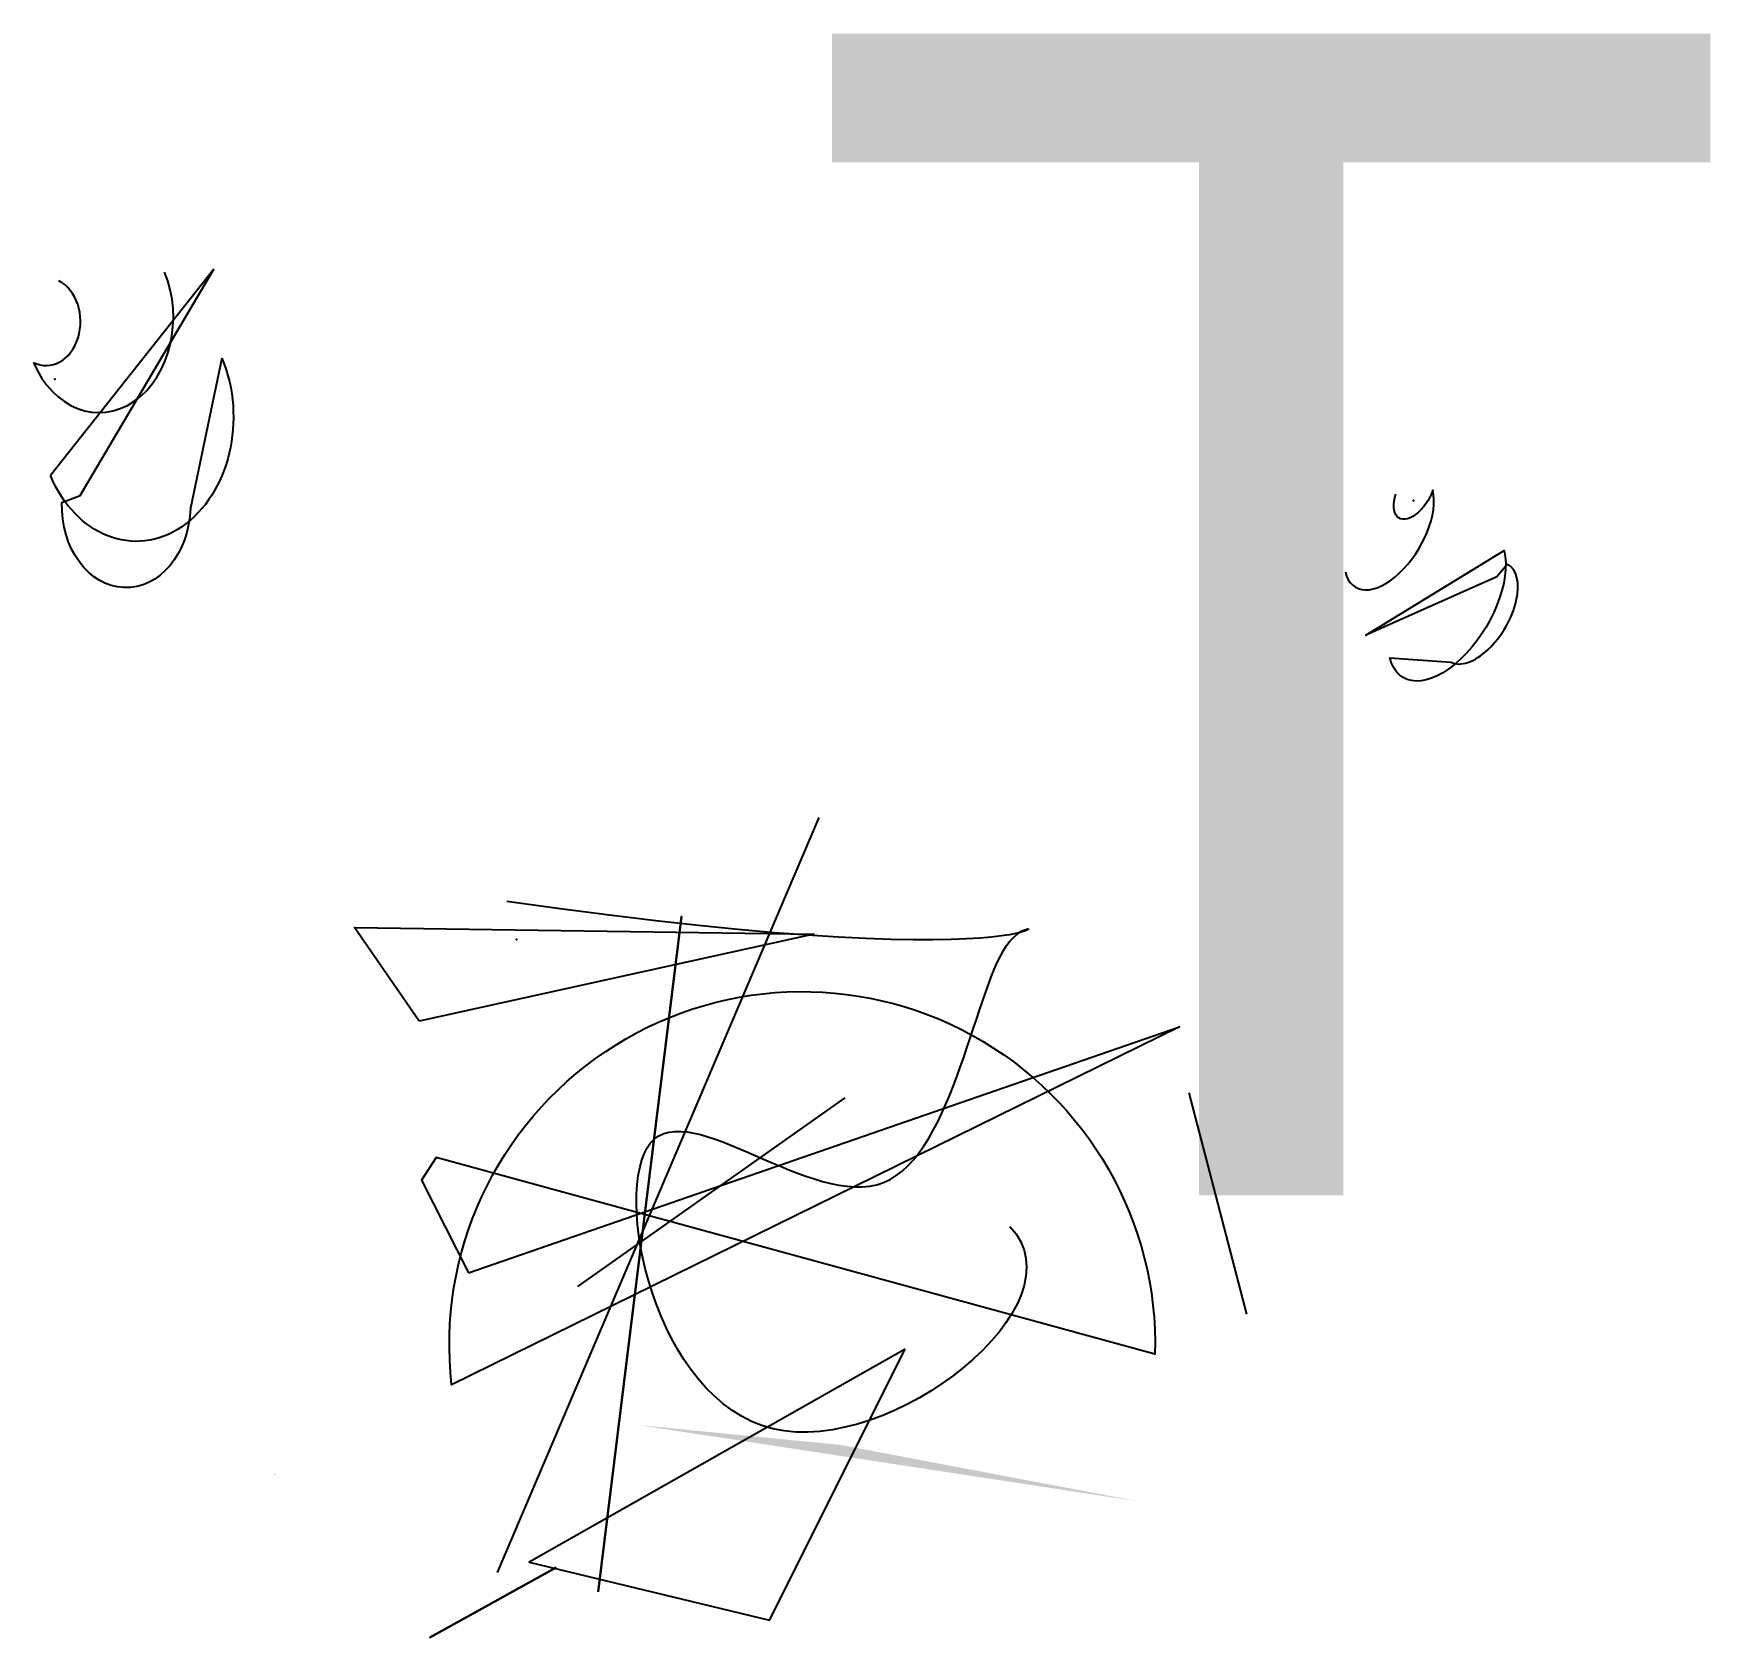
# Model space of a CAD drawing. Extents: x -1.64 to 1.97, y -0.95 to 2.5.
import ezdxf

# ---------------------------------------------------------------- set-up
doc = ezdxf.new("R2010")
doc.units = 0

# ---------------------------------------------------------------- blocks, each defined once
blk = doc.blocks.new('B1', base_point=(1.6318, -0.9274, 1.6455))
at = {"elevation": 0.1299}
blk.add_lwpolyline([(0.0904, 0.1631, -1), (-0.1575, 0.0298, 1), (-0.1094, 0.1502, 1)], format="xyb", dxfattribs=at)
at = {"extrusion": (0, 0, -1)}
blk.add_lwpolyline([(0.1038, -0.1773), (0.0691, -0.1668), (-0.1837, 0.1675), (0.1253, -0.1372, -1), (-0.1992, 0.0358), (-0.1394, -0.1855, 1)], format="xyb", close=True, dxfattribs=at)
blk.add_point((-0.1169, 0.0048, 0.1737))

msp = doc.modelspace()

# ---------------------------------------------------------------- linework, layer by layer
for p, q in [((0.0471, 0.8134, -0.0674), (-0.6453, -0.8111, -0.1942)), ((0.8429, 0.221, -0.4208), (0.967, -0.2555, -0.9619)), ((0.103, 0.2103, -0.9085), (-0.4721, -0.1963, 0.2432))]:
    msp.add_line(p, q)
at = {"extrusion": (0, 0, -1), "elevation": 0.5014}
msp.add_lwpolyline([(0.4277, -0.8529), (0.2483, 0.6004)], close=True, dxfattribs=at)
msp.add_lwpolyline([(-0.5183, -0.8005), (-0.7896, -0.9511)], close=True)
msp.add_polyline3d([(-0.8131, 0.3748, 0.6768), (-0.9516, 0.5768, 0.8962), (0.0366, 0.5621, -0.0262)], close=True)
msp.add_arc((0.1627, 0.8412, 0.3266), 0.485, 0, 1e-07)
at = {"extrusion": (0, 0, -1)}
msp.add_arc((0.534, -0.6009, 0.4885), 0.5904, 0, 1e-07, dxfattribs=at)
msp.add_open_spline([(0.4578, -0.0667, 0.4377), (0.6195, -0.2335, 0.4735), (-0.2143, -0.8929, -0.4521), (-0.4926, 0.4625, -0.1757), (0.2959, -0.2798, 0.0952), (0.4265, 0.8239, -0.8372), (0.6394, 0.4516, 0.0657), (-0.6242, 0.6326, -0.2349)], degree=3)
at = {"layer": 'A'}
msp.add_3dface([(0.2331, -0.331, -0.2178), (-0.576, -0.7892, 0.2364), (-0.0593, -0.9136, 0.4116)], dxfattribs=at)
at = {"layer": 'B'}
msp.add_lwpolyline([(-0.707, -0.1665), (0.8227, 0.3627), (-0.743, -0.4072, -1.073201), (0.7703, -0.3412), (-0.7759, 0.0818), (-0.8077, 0.033)], format="xyb", close=True, dxfattribs=at)
at = {"layer": 'cañería', "extrusion": (0, 0, -1)}
msp.add_solid([(0.3411, -0.4941), (-0.7366, -0.6586), (-0.0932, -0.5367)], dxfattribs=at)
at = {"layer": 'MUROS'}
msp.add_point((-0.6032, 0.5507, 0.6508), dxfattribs=at)

# ---------------------------------------------------------------- block references
at = {"xscale": 1.1366066412717808, "yscale": 1.4563800841905044, "zscale": 0.9709420971107967}
msp.add_blockref('B1', (0.3912, 0.3984, -0.8314), dxfattribs=at)
at = {"layer": 'cañería', "extrusion": (-0.846904, 0.509968, -0.615282)}
msp.add_blockref('B1', (-0.2164, -0.0736, 0.5072), dxfattribs=at)

# ---------------------------------------------------------------- texts
msp.add_text('T', height=2.5).set_placement((0, 0))
msp.add_text('T', height=2.5).set_placement((0, 0))

doc.saveas('drawing.dxf')
